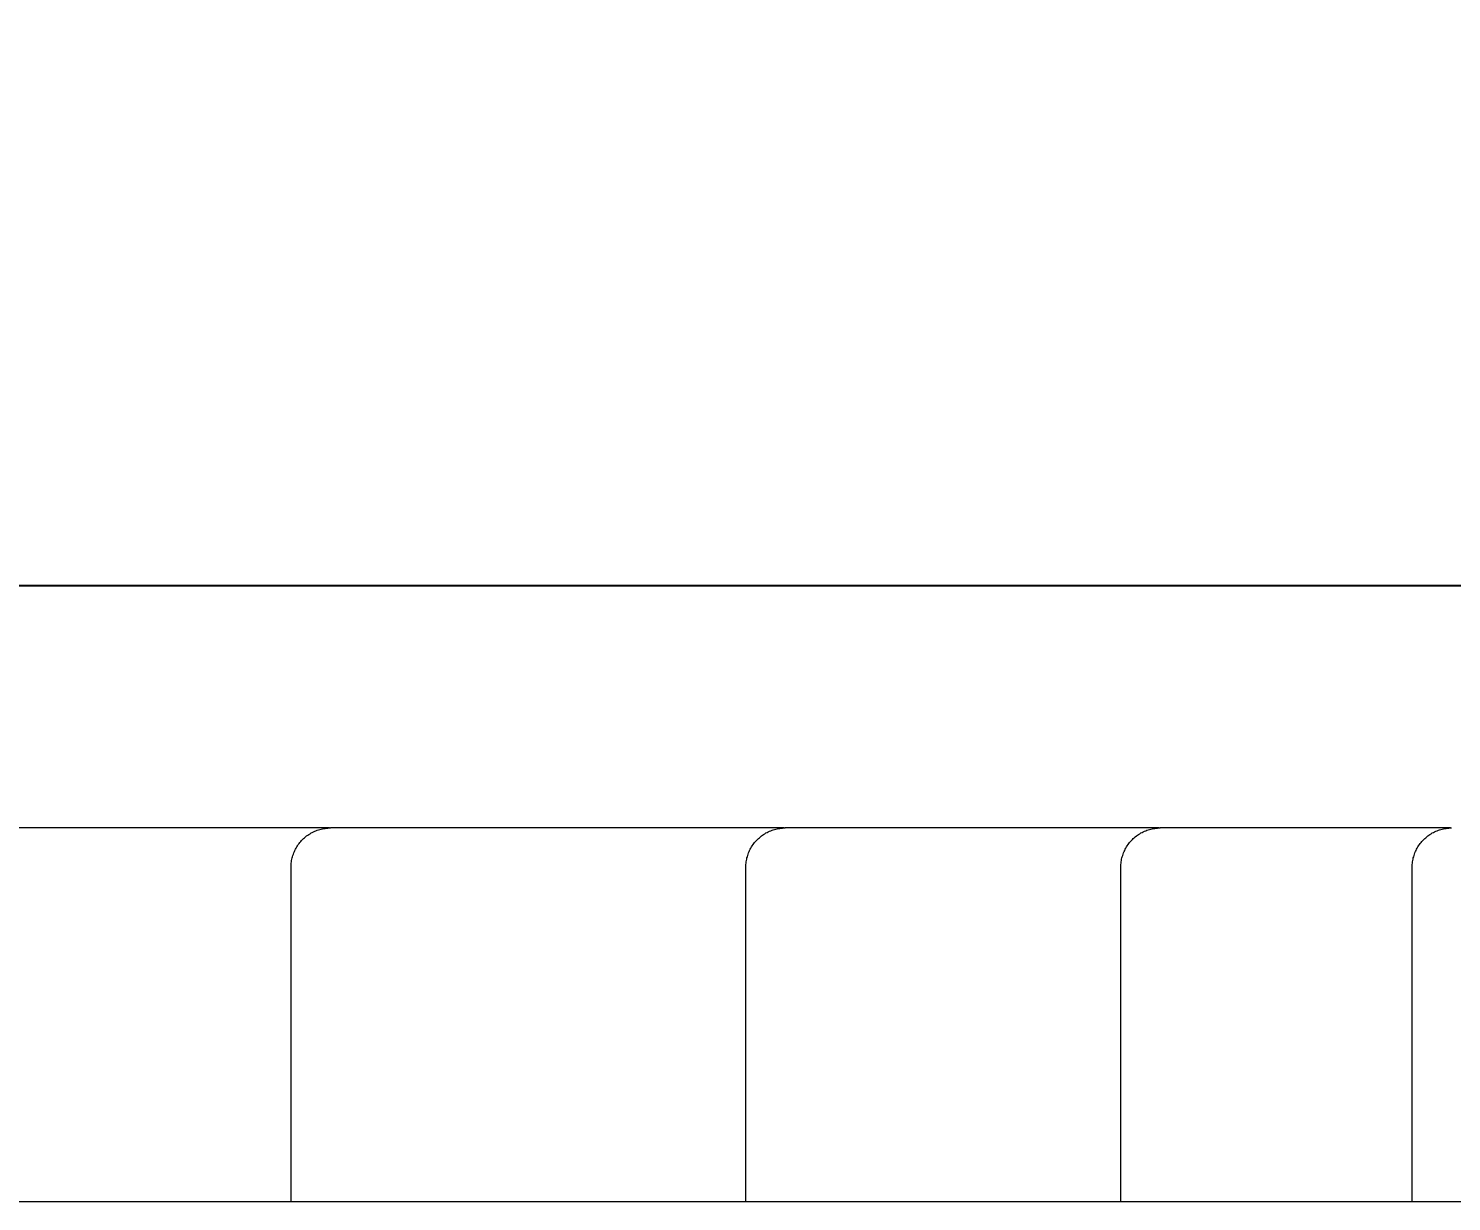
# Model space of a CAD drawing. Header units: millimetres. Extents: x -111 to 4919, y -143 to 3304.
# Drawn here: x 4143.2 to 4288, y 3184.6 to 3303.9 of the extents above; entities that cross this region are included whole.
import ezdxf

# ---------------------------------------------------------------- set-up
doc = ezdxf.new("R2010")
doc.units = ezdxf.units.MM
doc.layers.add('ZANO_R', color=7, linetype='Continuous', lineweight=0)
doc.layers.add('ZANO_W', color=1, linetype='Continuous', lineweight=0)
doc.styles.add('Arial', font='arial.ttf')
doc.styles.get("Standard").update_dxf_attribs({"font": 'ARIALUNI.TTF'})
doc.dimstyles.new('pl i ang', dxfattribs={"dimtxt": 50, "dimasz": 50, "dimexe": 1.25, "dimexo": 0.625, "dimgap": 10, "dimtad": 1, "dimtoh": 1, "dimtxsty": 'Standard', "dimcen": 2.5, "dimclrd": 1, "dimclre": 1, "dimclrt": 1, "dimadec": 0, "dimazin": 0, "dimtfac": 1, "dimtmove": 0, "dimatfit": 3, "dimfxl": 1, "dimarcsym": 1})

# ---------------------------------------------------------------- blocks, each defined once
blk = doc.blocks.new('*D398')
at = {"layer": 'ZANO_W', "color": 1, "lineweight": -2}
for p, q in [((3392.06, 3228.59), (3392.06, 3257.24)), ((4770.02, 3228.66), (4770.02, 3257.24)), ((3432.06, 3247.24), (4730.02, 3247.24))]:
    blk.add_line(p, q, dxfattribs=at)
at = {"layer": 'ZANO_W', "color": 1}
for points in [[(3432.06, 3253.9), (3432.06, 3240.57), (3392.06, 3247.24)], [(4730.02, 3240.57), (4730.02, 3253.9), (4770.02, 3247.24)]]:
    blk.add_solid(points, dxfattribs=at)
at = {"layer": 'ZANO_W', "color": 1, "insert": (4081.04, 3277.67), "char_height": 40, "attachment_point": 5, "style": 'Arial'}
blk.add_mtext('1378', dxfattribs=at)

msp = doc.modelspace()

# ---------------------------------------------------------------- linework, layer by layer
at = {"layer": 'ZANO_R'}
for p, q in [((4164.19, 3222.59), (4120.02, 3222.59)), ((4173.84, 3222.59), (4164.19, 3222.59)), ((4172.35, 3222.26), (4172.48, 3222.31)), ((4172.48, 3222.31), (4172.61, 3222.36)), ((4172.61, 3222.36), (4172.73, 3222.4)), ((4172.73, 3222.4), (4172.87, 3222.44)), ((4172.87, 3222.44), (4173, 3222.48)), ((4173, 3222.48), (4173.13, 3222.51)), ((4173.13, 3222.51), (4173.27, 3222.53)), ((4173.27, 3222.53), (4173.4, 3222.55)), ((4173.4, 3222.55), (4173.54, 3222.57)), ((4173.54, 3222.57), (4173.67, 3222.58)), ((4173.67, 3222.58), (4173.81, 3222.59)), ((4173.81, 3222.59), (4173.94, 3222.59)), ((4211.96, 3222.59), (4173.94, 3222.59)), ((4220.1, 3222.59), (4211.96, 3222.59)), ((4218.61, 3222.26), (4218.74, 3222.31)), ((4218.74, 3222.31), (4218.87, 3222.36)), ((4218.87, 3222.36), (4219, 3222.4)), ((4219, 3222.4), (4219.13, 3222.44)), ((4219.13, 3222.44), (4219.26, 3222.48)), ((4219.26, 3222.48), (4219.39, 3222.51)), ((4219.39, 3222.51), (4219.53, 3222.53)), ((4219.53, 3222.53), (4219.66, 3222.55)), ((4219.66, 3222.55), (4219.8, 3222.57)), ((4219.8, 3222.57), (4219.93, 3222.58)), ((4219.93, 3222.58), (4220.07, 3222.59)), ((4220.07, 3222.59), (4220.21, 3222.59)), ((4251.68, 3222.59), (4220.21, 3222.59)), ((4258.25, 3222.59), (4251.68, 3222.59)), ((4256.75, 3222.26), (4256.88, 3222.31)), ((4256.88, 3222.31), (4257.01, 3222.36)), ((4257.01, 3222.36), (4257.14, 3222.4)), ((4257.14, 3222.4), (4257.27, 3222.44)), ((4257.27, 3222.44), (4257.4, 3222.48)), ((4257.4, 3222.48), (4257.53, 3222.51)), ((4257.53, 3222.51), (4257.67, 3222.53)), ((4257.67, 3222.53), (4257.8, 3222.55)), ((4257.8, 3222.55), (4257.94, 3222.57)), ((4257.94, 3222.57), (4258.07, 3222.58)), ((4258.07, 3222.58), (4258.21, 3222.59)), ((4258.21, 3222.59), (4258.35, 3222.59)), ((4282.98, 3222.59), (4258.35, 3222.59)), ((4287.89, 3222.59), (4282.98, 3222.59)), ((4286.39, 3222.26), (4286.52, 3222.31)), ((4286.52, 3222.31), (4286.65, 3222.36)), ((4286.65, 3222.36), (4286.78, 3222.4)), ((4286.78, 3222.4), (4286.91, 3222.44)), ((4286.91, 3222.44), (4287.04, 3222.48)), ((4287.04, 3222.48), (4287.17, 3222.51)), ((4287.17, 3222.51), (4287.31, 3222.53)), ((4287.31, 3222.53), (4287.44, 3222.55)), ((4287.44, 3222.55), (4287.58, 3222.57)), ((4287.58, 3222.57), (4287.72, 3222.58)), ((4287.72, 3222.58), (4287.85, 3222.59)), ((4287.85, 3222.59), (4287.99, 3222.59)), ((4170.6, 3220.78), (4170.68, 3220.9)), ((4170.68, 3220.9), (4170.76, 3221.01)), ((4170.76, 3221.01), (4170.84, 3221.11)), ((4170.84, 3221.11), (4170.93, 3221.22)), ((4170.93, 3221.22), (4171.02, 3221.32)), ((4171.02, 3221.32), (4171.12, 3221.42)), ((4171.12, 3221.42), (4171.21, 3221.51)), ((4171.21, 3221.51), (4171.32, 3221.6)), ((4171.32, 3221.6), (4171.42, 3221.69)), ((4171.42, 3221.69), (4171.53, 3221.78)), ((4171.53, 3221.78), (4171.64, 3221.86)), ((4171.64, 3221.86), (4171.75, 3221.93)), ((4171.75, 3221.93), (4171.87, 3222.01)), ((4171.87, 3222.01), (4171.98, 3222.08)), ((4171.98, 3222.08), (4172.1, 3222.14)), ((4172.1, 3222.14), (4172.23, 3222.2)), ((4172.23, 3222.2), (4172.35, 3222.26)), ((4216.86, 3220.78), (4216.94, 3220.9)), ((4216.94, 3220.9), (4217.02, 3221.01)), ((4217.02, 3221.01), (4217.1, 3221.11)), ((4217.1, 3221.11), (4217.19, 3221.22)), ((4217.19, 3221.22), (4217.28, 3221.32)), ((4217.28, 3221.32), (4217.38, 3221.42)), ((4217.38, 3221.42), (4217.48, 3221.51)), ((4217.48, 3221.51), (4217.58, 3221.6)), ((4217.58, 3221.6), (4217.68, 3221.69)), ((4217.68, 3221.69), (4217.79, 3221.78)), ((4217.79, 3221.78), (4217.9, 3221.86)), ((4217.9, 3221.86), (4218.01, 3221.93)), ((4218.01, 3221.93), (4218.13, 3222.01)), ((4218.13, 3222.01), (4218.25, 3222.08)), ((4218.25, 3222.08), (4218.37, 3222.14)), ((4218.37, 3222.14), (4218.49, 3222.2)), ((4218.49, 3222.2), (4218.61, 3222.26)), ((4255, 3220.78), (4255.08, 3220.9)), ((4255.08, 3220.9), (4255.16, 3221.01)), ((4255.16, 3221.01), (4255.24, 3221.11)), ((4255.24, 3221.11), (4255.33, 3221.22)), ((4255.33, 3221.22), (4255.42, 3221.32)), ((4255.42, 3221.32), (4255.52, 3221.42)), ((4255.52, 3221.42), (4255.62, 3221.51)), ((4255.62, 3221.51), (4255.72, 3221.6)), ((4255.72, 3221.6), (4255.82, 3221.69)), ((4255.82, 3221.69), (4255.93, 3221.78)), ((4255.93, 3221.78), (4256.04, 3221.86)), ((4256.04, 3221.86), (4256.15, 3221.93)), ((4256.15, 3221.93), (4256.27, 3222.01)), ((4256.27, 3222.01), (4256.39, 3222.08)), ((4256.39, 3222.08), (4256.51, 3222.14)), ((4256.51, 3222.14), (4256.63, 3222.2)), ((4256.63, 3222.2), (4256.75, 3222.26)), ((4284.64, 3220.78), (4284.72, 3220.9)), ((4284.72, 3220.9), (4284.8, 3221.01)), ((4284.8, 3221.01), (4284.89, 3221.11)), ((4284.89, 3221.11), (4284.97, 3221.22)), ((4284.97, 3221.22), (4285.07, 3221.32)), ((4285.07, 3221.32), (4285.16, 3221.42)), ((4285.16, 3221.42), (4285.26, 3221.51)), ((4285.26, 3221.51), (4285.36, 3221.6)), ((4285.36, 3221.6), (4285.46, 3221.69)), ((4285.46, 3221.69), (4285.57, 3221.78)), ((4285.57, 3221.78), (4285.68, 3221.86)), ((4285.68, 3221.86), (4285.79, 3221.93)), ((4285.79, 3221.93), (4285.91, 3222.01)), ((4285.91, 3222.01), (4286.03, 3222.08)), ((4286.03, 3222.08), (4286.15, 3222.14)), ((4286.15, 3222.14), (4286.27, 3222.2)), ((4286.27, 3222.2), (4286.39, 3222.26)), ((4170, 3219.27), (4170.03, 3219.4)), ((4170.03, 3219.4), (4170.06, 3219.54)), ((4170.06, 3219.54), (4170.09, 3219.67)), ((4170.09, 3219.67), (4170.13, 3219.8)), ((4170.13, 3219.8), (4170.18, 3219.93)), ((4170.18, 3219.93), (4170.22, 3220.06)), ((4170.22, 3220.06), (4170.28, 3220.18)), ((4170.28, 3220.18), (4170.33, 3220.31)), ((4170.33, 3220.31), (4170.39, 3220.43)), ((4170.39, 3220.43), (4170.46, 3220.55)), ((4170.46, 3220.55), (4170.53, 3220.67)), ((4170.53, 3220.67), (4170.6, 3220.78)), ((4216.27, 3219.27), (4216.29, 3219.4)), ((4216.29, 3219.4), (4216.32, 3219.54)), ((4216.32, 3219.54), (4216.36, 3219.67)), ((4216.36, 3219.67), (4216.39, 3219.8)), ((4216.39, 3219.8), (4216.44, 3219.93)), ((4216.44, 3219.93), (4216.49, 3220.06)), ((4216.49, 3220.06), (4216.54, 3220.18)), ((4216.54, 3220.18), (4216.59, 3220.31)), ((4216.59, 3220.31), (4216.66, 3220.43)), ((4216.66, 3220.43), (4216.72, 3220.55)), ((4216.72, 3220.55), (4216.79, 3220.67)), ((4216.79, 3220.67), (4216.86, 3220.78)), ((4254.41, 3219.27), (4254.43, 3219.4)), ((4254.43, 3219.4), (4254.46, 3219.54)), ((4254.46, 3219.54), (4254.5, 3219.67)), ((4254.5, 3219.67), (4254.54, 3219.8)), ((4254.54, 3219.8), (4254.58, 3219.93)), ((4254.58, 3219.93), (4254.63, 3220.06)), ((4254.63, 3220.06), (4254.68, 3220.18)), ((4254.68, 3220.18), (4254.74, 3220.31)), ((4254.74, 3220.31), (4254.8, 3220.43)), ((4254.8, 3220.43), (4254.86, 3220.55)), ((4254.86, 3220.55), (4254.93, 3220.67)), ((4254.93, 3220.67), (4255, 3220.78)), ((4284.05, 3219.27), (4284.07, 3219.4)), ((4284.07, 3219.4), (4284.1, 3219.54)), ((4284.1, 3219.54), (4284.14, 3219.67)), ((4284.14, 3219.67), (4284.18, 3219.8)), ((4284.18, 3219.8), (4284.22, 3219.93)), ((4284.22, 3219.93), (4284.27, 3220.06)), ((4284.27, 3220.06), (4284.32, 3220.18)), ((4284.32, 3220.18), (4284.38, 3220.31)), ((4284.38, 3220.31), (4284.44, 3220.43)), ((4284.44, 3220.43), (4284.5, 3220.55)), ((4284.5, 3220.55), (4284.57, 3220.67)), ((4284.57, 3220.67), (4284.64, 3220.78)), ((4169.94, 3218.59), (4169.95, 3218.73)), ((4169.94, 3184.59), (4169.94, 3218.59)), ((4169.95, 3218.86), (4169.97, 3219)), ((4169.95, 3218.73), (4169.95, 3218.86)), ((4169.97, 3219), (4169.98, 3219.13)), ((4169.98, 3219.13), (4170, 3219.27)), ((4216.21, 3218.73), (4216.22, 3218.86)), ((4216.21, 3218.59), (4216.21, 3218.73)), ((4216.21, 3184.59), (4216.21, 3218.59)), ((4216.22, 3218.86), (4216.23, 3219)), ((4216.23, 3219), (4216.24, 3219.13)), ((4216.24, 3219.13), (4216.27, 3219.27)), ((4254.35, 3218.73), (4254.36, 3218.86)), ((4254.35, 3218.59), (4254.35, 3218.73)), ((4254.35, 3184.59), (4254.35, 3218.59)), ((4254.36, 3218.86), (4254.37, 3219)), ((4254.37, 3219), (4254.38, 3219.13)), ((4254.38, 3219.13), (4254.41, 3219.27)), ((4283.99, 3218.73), (4284, 3218.86)), ((4283.99, 3218.59), (4283.99, 3218.73)), ((4283.99, 3184.59), (4283.99, 3218.59)), ((4284, 3218.86), (4284.01, 3219)), ((4284.01, 3219), (4284.03, 3219.13)), ((4284.03, 3219.13), (4284.05, 3219.27)), ((3398.86, 3184.59), (4318.86, 3184.59))]:
    msp.add_line(p, q, dxfattribs=at)

# ---------------------------------------------------------------- dimensions: what is measured, and where the dimension line sits
at = {"layer": 'ZANO_W'}
dim = msp.add_linear_dim(base=(4770.02, 3247.24), p1=(3392.06, 3218.59), p2=(4770.02, 3218.66), dimstyle='pl i ang', override={"dimtxt": 40, "dimasz": 40, "dimexe": 10, "dimexo": 10, "dimtoh": 0, "dimdec": 0, "dimtxsty": 'Arial', "dimtdec": 0, "dimtmove": 1}, dxfattribs=at)
dim.commit()
dim.dimension.update_dxf_attribs({"geometry": '*D398', "text_midpoint": (4081.04, 3277.67)})

doc.saveas('drawing.dxf')
